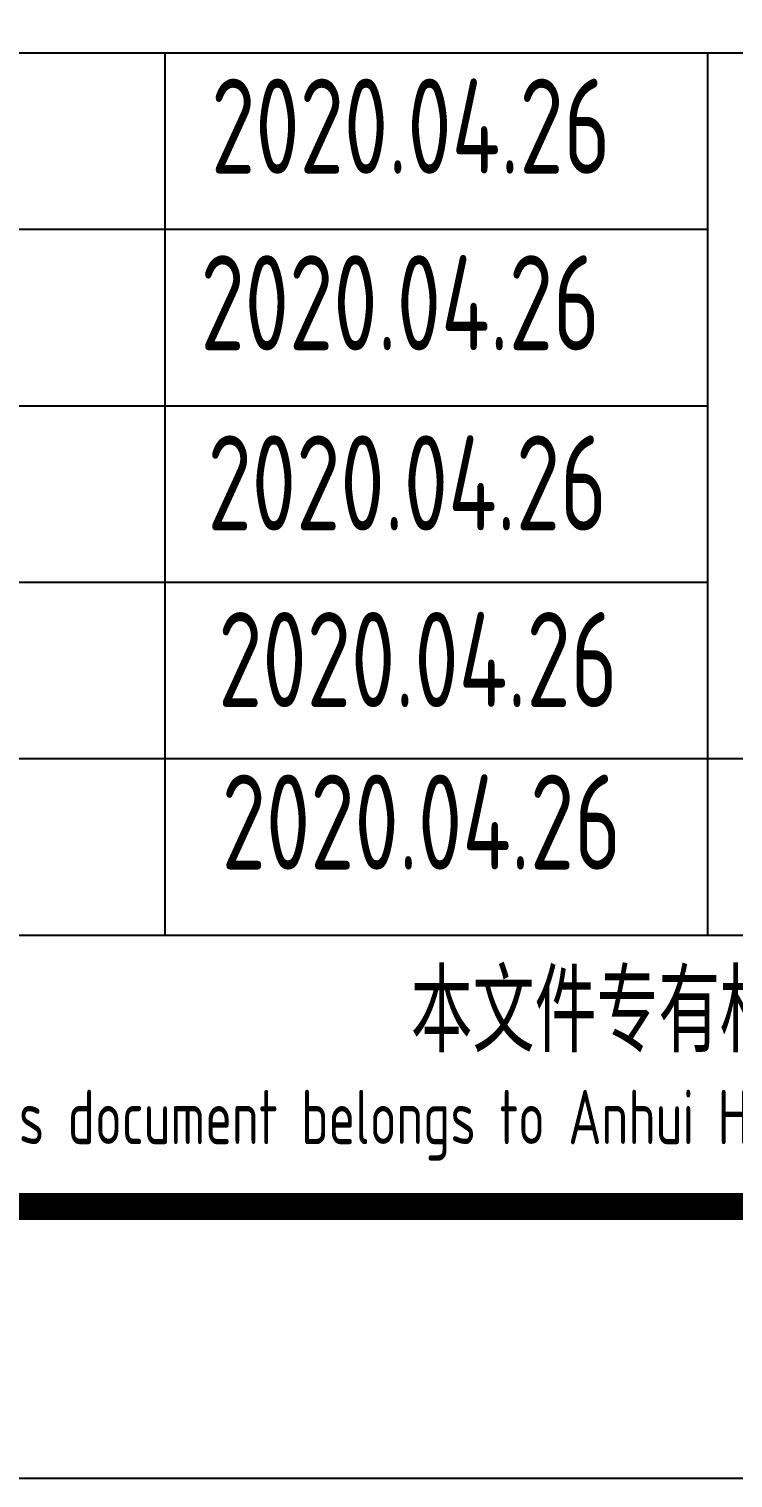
# Model space of a CAD drawing. Extents: x 4532298 to 10139194, y -639876 to -207028.
# Drawn here: x 4715140 to 4717734, y -350159 to -344821 of the extents above; entities that cross this region are included whole.
import ezdxf
from ezdxf.enums import TextEntityAlignment as Align

# ---------------------------------------------------------------- set-up
doc = ezdxf.new("R2010")
doc.units = 0
doc.header["$LTSCALE"] = 1000
doc.header["$MEASUREMENT"] = 0
doc.linetypes.add('2', pattern=[18.5, 12, -3, 0.5, -3])
doc.layers.get('0').update_dxf_attribs({"linetype": 'CONTINUOUS'})
doc.layers.add('PUB_TITLE', color=4, linetype='CONTINUOUS')
doc.styles.add('AHD', font='sceie.shx', dxfattribs={"width": 0.7, "bigfont": 'sceic.shx'})
doc.styles.add('sceie', font='sceie.shx', dxfattribs={"width": 0.7, "bigfont": 'sceic.shx'})

# ---------------------------------------------------------------- blocks, each defined once
blk = doc.blocks.new('qm')
at = {"style": 'sceie', "width": 0.8}
for p in [(-941169.6, -984626.3), (-941208.7, -985276.9), (-941182.6, -985940.5), (-941143.6, -986591.1), (-941130.5, -987189.7)]:
    blk.add_attdef('2020.04.26', text='', height=350, dxfattribs=at).set_placement(p, align=Align.MIDDLE)

msp = doc.modelspace()

# ---------------------------------------------------------------- linework, layer by layer
for p, q in [((4712141.8, -344908.8), (4730141.8, -344908.8)), ((4715641.8, -348158.8), (4715641.8, -344908.8)), ((4717641.8, -348158.8), (4717641.8, -344908.8)), ((4712141.8, -345558.8), (4717641.8, -345558.8)), ((4712141.8, -346208.8), (4717641.8, -346208.8)), ((4712141.8, -346858.8), (4717641.8, -346858.8)), ((4712141.8, -347508.8), (4730141.8, -347508.8)), ((4712141.8, -348158.8), (4730141.8, -348158.8)), ((4712141.8, -349158.8), (4730141.8, -349158.8))]:
    msp.add_line(p, q)
at = {"layer": 'PUB_TITLE', "color": 4}
msp.add_lwpolyline([(4647041.8, -350158.8), (4731141.8, -350158.8), (4731141.8, -290758.8), (4647041.8, -290758.8)], close=True, dxfattribs=at)
at = {"layer": 'PUB_TITLE', "color": 4, "const_width": 100}
msp.add_lwpolyline([(4649541.8, -349158.8), (4730141.8, -349158.8), (4730141.8, -291758.8), (4649541.8, -291758.8)], close=True, dxfattribs=at)

# ---------------------------------------------------------------- block references
at = {"color": 4, "linetype": '2'}
ref = msp.add_blockref('qm', (5657716.7, 639447.7), dxfattribs=at)
ref.add_attrib('2020.04.26', '2020.04.26', dxfattribs={"height": 350, "style": 'sceie', "width": 0.8}).set_placement((4716586.1, -347742), align=Align.MIDDLE)
ref.add_attrib('2020.04.26', '2020.04.26', dxfattribs={"height": 350, "style": 'sceie', "width": 0.8}).set_placement((4716573.1, -347143.4), align=Align.MIDDLE)
ref.add_attrib('2020.04.26', '2020.04.26', dxfattribs={"height": 350, "style": 'sceie', "width": 0.8}).set_placement((4716534, -346492.8), align=Align.MIDDLE)
ref.add_attrib('2020.04.26', '2020.04.26', dxfattribs={"height": 350, "style": 'sceie', "width": 0.8}).set_placement((4716508, -345829.2), align=Align.MIDDLE)
ref.add_attrib('2020.04.26', '2020.04.26', dxfattribs={"height": 350, "style": 'sceie', "width": 0.8}).set_placement((4716547, -345178.6), align=Align.MIDDLE)

# ---------------------------------------------------------------- texts
at = {"style": 'AHD', "width": 0.8}
for s, height, p in [('本文件专有权属安徽华东化工医药工程有限责任公司所有,未经许可不得复制或转让给第三方', 300, (4721141.8, -348458.8)), ('本文件专有权属安徽华东化工医药工程有限责任公司所有,未经许可不得复制或转让给第三方', 300, (4721141.8, -348458.8)), ('The proprietary right of this document belongs to Anhui Huadong Chemical And Medical Engineering  Co.,Ltd.  and any replication or transfer to the 3rd. side is forbidden without its permission. ', 200, (4721141.8, -348858.8))]:
    msp.add_text(s, height=height, dxfattribs=at).set_placement(p, align=Align.MIDDLE)

doc.saveas('drawing.dxf')
